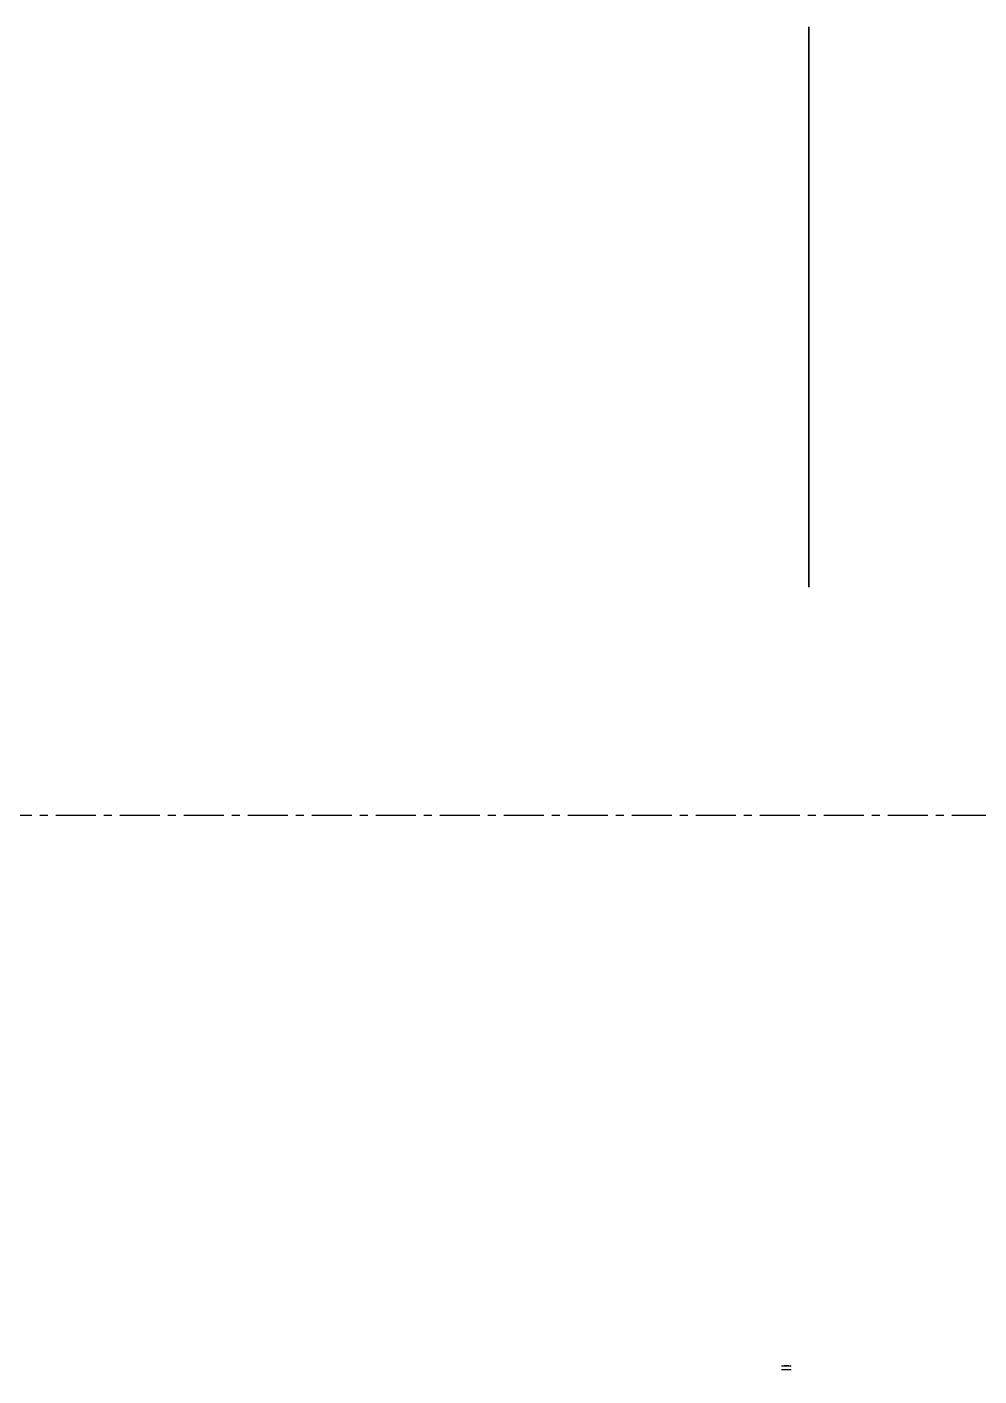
# Model space of a CAD drawing. Extents: x -662 to 7167, y -426 to 2826.
# Drawn here: x 6365.2 to 6662.7, y -426.3 to -4.9 of the extents above; entities that cross this region are included whole.
import ezdxf
from ezdxf.enums import TextEntityAlignment as Align

# ---------------------------------------------------------------- set-up
doc = ezdxf.new("R2010")
doc.units = 0
doc.header["$LTSCALE"] = 10
doc.linetypes.add('G02-1-PRDXXXX-E-MET-01-P01-01$0$CENTER', pattern=[2, 1.25, -0.25, 0.25, -0.25])
doc.layers.add('G02-1-PRDXXXX-E-MEQP-01-P01-01$0$3DTEXT', color=250, linetype='Continuous', plot=False)
for name, color, linetype in [('G02-1-PRDXXXX-E-MEQP-01-P01-01$0$EQ LAMICOID', 9, 'Continuous'), ('G02-1-PRDXXXX-E-MET-01-P01-01$0$CL_CABLE TRAY INST', 200, 'G02-1-PRDXXXX-E-MET-01-P01-01$0$CENTER'), ('G02-1-PRDXXXX-S-MSTR-01-P01-01$0$PLATE', 1, 'Continuous'), ('XREF', 7, 'Continuous')]:
    doc.layers.add(name, color=color, linetype=linetype)
doc.styles.add('G02-1-PRDXXXX-E-MEQP-01-P01-01$0$Standard', font='Franklin%20Gothic%20Medium%20Cond%20Regular.ttf')

# ---------------------------------------------------------------- blocks, each defined once
blk = doc.blocks.new('G02-1-PRDXXXX-S-MSTR-01-P01-01')
at = {"layer": 'G02-1-PRDXXXX-S-MSTR-01-P01-01$0$PLATE', "extrusion": (-1, 4.44089e-16, 1.15946e-31), "elevation": -6609.5}
blk.add_lwpolyline([(129.92, 2891.5), (14.92, 2891.5), (4.92, 2881.5), (4.92, 2766.5), (14.92, 2756.5), (104.92, 2756.5), (161.56, 2802.78, 0.705066), (129.92, 2891.5, 42.005797)], format="xyb", dxfattribs=at)
blk = doc.blocks.new('G02-1-PRDXXXX-E-MEQP-01-P01-01$0$M3-Lamicoid_2x4')
at = {"layer": 'DEFPOINTS', "extrusion": (0, -1, -2.22045e-16)}
for p, q in [((-1.5, 0), (1.5, 0)), ((-1.5, -1.18), (1.5, -1.18)), ((0, 0, 1.5), (0, 0, -1.5)), ((0, -1.18, 1.5), (0, -1.18, -1.5))]:
    blk.add_line(p, q, dxfattribs=at)
at = {"layer": 'DEFPOINTS', "extrusion": (0, -1, 0)}
blk.add_circle((0, 0), 0.75, dxfattribs=at)
at = {"layer": 'DEFPOINTS', "extrusion": (0, -1, -2.22045e-16), "style": 'G02-1-PRDXXXX-E-MEQP-01-P01-01$0$Standard'}
for tag, p in [('T_TAG1', (49.21, -19.26, 1.17)), ('T_TAG2', (49.21, -23.81, 1.18))]:
    blk.add_attdef(tag, text='', height=2.5, dxfattribs=at).set_placement(p, align=Align.BOTTOM_RIGHT)
blk = doc.blocks.new('G02-1-PRDXXXX-E-MEQP-01-P01-01$0$3D_LETR_ARIAL_CAP_R')
for points in [[(0.7083, 0.2723), (0.6565, 0.3436), (0.5949, 0.4085), (0.5187, 0.4555), (0.4166, 0.5592), (0.1329, 0.5592), (0.1329, 0.8899), (0.449, 0.8899), (0.4441, 1.0001), (0, 1.0001), (0, 0), (0.1329, 0), (0.1329, 0.4441), (0.2869, 0.4441), (0.3598, 0.4393), (0.4247, 0.4101), (0.4879, 0.3469), (0.5268, 0.2934), (0.5835, 0.2091), (0.7148, 0), (0.8818, 0)], [(0.5138, 0.5673), (0.4166, 0.5592), (0.5187, 0.4555), (0.5868, 0.4684), (0.6694, 0.5009), (0.7332, 0.551), (0.7861, 0.6403), (0.7991, 0.7278), (0.791, 0.7975), (0.7586, 0.8785), (0.7197, 0.9272), (0.6467, 0.9742), (0.5479, 0.9952), (0.4441, 1.0001), (0.449, 0.8899), (0.5446, 0.8785), (0.6127, 0.8445), (0.6495, 0.7887), (0.663, 0.7213), (0.637, 0.6386), (0.5852, 0.5925)]]:
    blk.add_hatch(color=0).paths.add_polyline_path(points)
blk = doc.blocks.new('G02-1-PRDXXXX-E-MEQP-01-P01-01$0$3D_LETR_ARIAL_CAP_I')
blk.add_hatch(color=0).paths.add_polyline_path([(0, 0), (0.136, 0), (0.136, 1.0001), (0, 1.0001)])
blk = doc.blocks.new('G02-1-PRDXXXX-E-MEQP-01-P01-01$0$3D_LETR_ARIAL_CAP_O')
for points in [[(0.1817, 0.0519), (0.2595, 0.0146), (0.3438, -0.0081), (0.4346, -0.0162), (0.4216, 0.0973), (0.3341, 0.1102), (0.2579, 0.1443), (0.1845, 0.2084), (0.125, 0.3047), (0.1007, 0.389), (0.0926, 0.4863), (0.099, 0.5884), (0.1185, 0.6775), (0.1493, 0.7505), (0.1947, 0.8088), (0.2692, 0.8623), (0.3487, 0.8931), (0.4362, 0.9045), (0.4153, 1.0174), (0.3098, 1.0034), (0.2287, 0.9758), (0.1558, 0.9337), (0.0909, 0.8769), (0.0488, 0.8267), (0.0083, 0.7554), (-0.0209, 0.6759), (-0.0371, 0.5868), (-0.0436, 0.4879), (-0.0371, 0.4069), (-0.0193, 0.3209), (0.0148, 0.2383), (0.0537, 0.1702), (0.112, 0.1054)], [(0.5108, -0.0113), (0.5967, 0.0097), (0.6777, 0.0454), (0.7409, 0.0892), (0.8025, 0.1507), (0.8512, 0.2269), (0.8884, 0.3193), (0.9063, 0.4069), (0.9127, 0.4992), (0.9046, 0.603), (0.8852, 0.6889), (0.8544, 0.7683), (0.8139, 0.8348), (0.7555, 0.8996), (0.6842, 0.9515), (0.6113, 0.9871), (0.5253, 1.0098), (0.4153, 1.0174), (0.4362, 0.9045), (0.5351, 0.8899), (0.6145, 0.8542), (0.6874, 0.7894), (0.7458, 0.6888), (0.7701, 0.5949), (0.7766, 0.4992), (0.7733, 0.4344), (0.7571, 0.3436), (0.7247, 0.2658), (0.6696, 0.1913), (0.6015, 0.1394), (0.5237, 0.107), (0.4216, 0.0973), (0.4346, -0.0162)]]:
    blk.add_hatch(color=0).paths.add_polyline_path(points)
blk = doc.blocks.new('G02-1-PRDXXXX-E-MEQP-01-P01-01$0$3D_LETR_ARIAL_CAP_-')
blk.add_hatch(color=0).paths.add_polyline_path([(-0.0679, 0.2999), (0.3081, 0.2999), (0.3081, 0.4247), (-0.0679, 0.4247)])
blk = doc.blocks.new('G02-1-PRDXXXX-E-MEQP-01-P01-01$0$3D_LETR_ARIAL_CAP_P')
for points in [[(0.1329, 0.5252), (0.1329, 0.8818), (0.4328, 0.8818), (0.3761, 1.0001), (0, 1.0001), (0, 0), (0.1329, 0), (0.1329, 0.4069), (0.389, 0.4069), (0.3906, 0.5252)], [(0.389, 0.4069), (0.4555, 0.4101), (0.5511, 0.4247), (0.6257, 0.4539), (0.6808, 0.496), (0.7181, 0.543), (0.7521, 0.6224), (0.7618, 0.7116), (0.7491, 0.8067), (0.7116, 0.8834), (0.6516, 0.945), (0.5809, 0.9774), (0.4782, 0.9969), (0.3761, 1.0001), (0.4328, 0.8818), (0.5106, 0.8737), (0.5705, 0.8415), (0.6078, 0.7943), (0.6257, 0.7067), (0.6176, 0.6419), (0.5656, 0.5661), (0.4928, 0.5349), (0.3906, 0.5252)]]:
    blk.add_hatch(color=0).paths.add_polyline_path(points)
blk = doc.blocks.new('G02-1-PRDXXXX-E-MEQP-01-P01-01$0$3D_LETR_ARIAL_CAP_0')
for points in [[(0.2876, -0.0152), (0.2727, 0.0843), (0.1965, 0.1037), (0.1433, 0.1519), (0.109, 0.2075), (0.0895, 0.2804), (0.0782, 0.3761), (0.0733, 0.4944), (0.0765, 0.6014), (0.0895, 0.6986), (0.109, 0.7748), (0.1365, 0.8315), (0.19, 0.8818), (0.2727, 0.9029), (0.2727, 1.005), (0.1657, 0.9871), (0.0927, 0.9466), (0.023, 0.8656), (-0.0159, 0.7797), (-0.0386, 0.6873), (-0.0483, 0.5965), (-0.0531, 0.4944), (-0.0499, 0.402), (-0.0386, 0.3031), (-0.0191, 0.2172), (0.0101, 0.1459), (0.0457, 0.0875), (0.1073, 0.0308), (0.1835, -0.0049)], [(0.5598, 0.201), (0.5855, 0.3015), (0.5952, 0.3906), (0.5985, 0.4944), (0.5985, 0.5641), (0.5904, 0.6549), (0.5758, 0.731), (0.5531, 0.804), (0.5224, 0.8668), (0.4729, 0.93), (0.4137, 0.9726), (0.3634, 0.992), (0.2727, 1.005), (0.2727, 0.9029), (0.3505, 0.8834), (0.4153, 0.8218), (0.438, 0.7797), (0.4575, 0.7067), (0.4688, 0.6127), (0.4737, 0.4944), (0.4704, 0.3971), (0.4607, 0.2983), (0.4412, 0.2204), (0.4153, 0.167), (0.3521, 0.1054), (0.2727, 0.0843), (0.2876, -0.0152), (0.3829, 0.0016), (0.4619, 0.0491), (0.5239, 0.1248)]]:
    blk.add_hatch(color=0).paths.add_polyline_path(points)
blk = doc.blocks.new('G02-1-PRDXXXX-E-MEQP-01-P01-01$0$3D_LETR_ARIAL_CAP_1')
blk.add_hatch(color=0).paths.add_polyline_path([(0.0846, 0.6532), (0.2192, 0.7294), (0.284, 0.7829), (0.284, 0), (0.4072, 0), (0.4072, 1.005), (0.3278, 1.005), (0.2856, 0.9401), (0.2192, 0.8704), (0.1203, 0.7975), (0.0393, 0.7537), (0.0393, 0.6354)])
blk = doc.blocks.new('G02-1-PRDXXXX-E-MEQP-01-P01-01$0$3D_TEXT_0110100-E-MEQP-01-P01-01_7')
at = {"color": 0, "xscale": 9, "yscale": 9, "zscale": 2}
for name, p in [('G02-1-PRDXXXX-E-MEQP-01-P01-01$0$3D_LETR_ARIAL_CAP_R', (-23.651, -4.5, 2)), ('G02-1-PRDXXXX-E-MEQP-01-P01-01$0$3D_LETR_ARIAL_CAP_I', (-14.606, -4.5, 2)), ('G02-1-PRDXXXX-E-MEQP-01-P01-01$0$3D_LETR_ARIAL_CAP_O', (-11.402, -4.5, 2)), ('G02-1-PRDXXXX-E-MEQP-01-P01-01$0$3D_LETR_ARIAL_CAP_P', (2.458, -4.5, 2)), ('G02-1-PRDXXXX-E-MEQP-01-P01-01$0$3D_LETR_ARIAL_CAP_0', (10.855, -4.5, 2)), ('G02-1-PRDXXXX-E-MEQP-01-P01-01$0$3D_LETR_ARIAL_CAP_1', (17.803, -4.5, 2)), ('G02-1-PRDXXXX-E-MEQP-01-P01-01$0$3D_LETR_ARIAL_CAP_-', (-1.682, -4.5, 2))]:
    blk.add_blockref(name, p, dxfattribs=at)
blk = doc.blocks.new('G02-1-PRDXXXX-E-MEQP-01-P01-01$0$3D_LETR_ARIAL_CAP_E')
blk.add_hatch(color=0).paths.add_polyline_path([(0.6857, 0.4587), (0.6857, 0.5754), (0.1329, 0.5754), (0.1329, 0.8818), (0.7229, 0.8818), (0.7229, 1.0001), (0, 1.0001), (0, 0), (0.7456, 0), (0.7456, 0.1183), (0.1329, 0.1183), (0.1329, 0.4587)])
blk = doc.blocks.new('G02-1-PRDXXXX-E-MEQP-01-P01-01$0$3D_LETR_ARIAL_CAP_M')
blk.add_hatch(color=0).paths.add_polyline_path([(0.7627, 1.0001), (0.5113, 0.2912), (0.4696, 0.1576), (0.4357, 0.2918), (0.1994, 1.0001), (0, 1.0001), (0, 0), (0.1281, 0), (0.1281, 0.851), (0.4166, 0), (0.5228, 0), (0.8129, 0.838), (0.8129, 0), (0.941, 0), (0.941, 1.0001)])
blk = doc.blocks.new('G02-1-PRDXXXX-E-MEQP-01-P01-01$0$3D_LETR_ARIAL_CAP_T')
blk.add_hatch(color=0).paths.add_polyline_path([(0.3832, 0), (0.3832, 0.8818), (0.7139, 0.8818), (0.7139, 1.0001), (-0.0788, 1.0001), (-0.0788, 0.8818), (0.2503, 0.8818), (0.2503, 0)])
blk = doc.blocks.new('G02-1-PRDXXXX-E-MEQP-01-P01-01$0$3D_LETR_ARIAL_CAP_%%F')
blk.add_hatch(color=0).paths.add_polyline_path([(-0.1119, -0.0162), (-0.013, -0.0162), (0.2771, 1.0179), (0.1782, 1.0179)])
blk = doc.blocks.new('G02-1-PRDXXXX-E-MEQP-01-P01-01$0$3D_LETR_ARIAL_CAP_A')
for points in [[(-0.1138, 0), (0.0272, 0), (0.3384, 0.8948), (0.6707, 0), (0.8215, 0), (0.413, 1.0001), (0.2703, 1.0001)], [(0.5681, 0.3031), (0.5278, 0.4117), (0.1604, 0.4117), (0.1226, 0.3031)]]:
    blk.add_hatch(color=0).paths.add_polyline_path(points)
blk = doc.blocks.new('G02-1-PRDXXXX-E-MEQP-01-P01-01$0$3D_LETR_ARIAL_CAP_N')
blk.add_hatch(color=0).paths.add_polyline_path([(0.785, 1.0001), (0.6613, 1.0001), (0.6613, 0.2156), (0.1362, 1.0001), (0, 1.0001), (0, 0), (0.1281, 0), (0.1281, 0.7861), (0.6516, 0), (0.785, 0)])
blk = doc.blocks.new('G02-1-PRDXXXX-E-MEQP-01-P01-01$0$3D_LETR_ARIAL_CAP_L')
blk.add_hatch(color=0).paths.add_polyline_path([(0.6241, 0.1183), (0.1313, 0.1183), (0.1313, 1.0001), (0, 1.0001), (0, 0), (0.6241, 0)])
blk = doc.blocks.new('G02-1-PRDXXXX-E-MEQP-01-P01-01$0$3D_TEXT_0110100-E-MEQP-01-P01-01_8')
at = {"color": 0, "xscale": 6, "yscale": 6, "zscale": 2}
for name, p in [('G02-1-PRDXXXX-E-MEQP-01-P01-01$0$3D_LETR_ARIAL_CAP_R', (-39.05, -3, 2)), ('G02-1-PRDXXXX-E-MEQP-01-P01-01$0$3D_LETR_ARIAL_CAP_E', (-33.02, -3, 2)), ('G02-1-PRDXXXX-E-MEQP-01-P01-01$0$3D_LETR_ARIAL_CAP_M', (-27.422, -3, 2)), ('G02-1-PRDXXXX-E-MEQP-01-P01-01$0$3D_LETR_ARIAL_CAP_O', (-20.456, -3, 2)), ('G02-1-PRDXXXX-E-MEQP-01-P01-01$0$3D_LETR_ARIAL_CAP_T', (-13.976, -3, 2)), ('G02-1-PRDXXXX-E-MEQP-01-P01-01$0$3D_LETR_ARIAL_CAP_E', (-8.888, -3, 2)), ('G02-1-PRDXXXX-E-MEQP-01-P01-01$0$3D_LETR_ARIAL_CAP_I', (-0.89, -3, 2)), ('G02-1-PRDXXXX-E-MEQP-01-P01-01$0$3D_LETR_ARIAL_CAP_%%F', (1.246, -3, 2)), ('G02-1-PRDXXXX-E-MEQP-01-P01-01$0$3D_LETR_ARIAL_CAP_O', (3.55, -3, 2)), ('G02-1-PRDXXXX-E-MEQP-01-P01-01$0$3D_LETR_ARIAL_CAP_P', (12.43, -3, 2)), ('G02-1-PRDXXXX-E-MEQP-01-P01-01$0$3D_LETR_ARIAL_CAP_A', (18.028, -3, 2)), ('G02-1-PRDXXXX-E-MEQP-01-P01-01$0$3D_LETR_ARIAL_CAP_N', (23.59, -3, 2)), ('G02-1-PRDXXXX-E-MEQP-01-P01-01$0$3D_LETR_ARIAL_CAP_E', (29.62, -3, 2)), ('G02-1-PRDXXXX-E-MEQP-01-P01-01$0$3D_LETR_ARIAL_CAP_L', (35.218, -3, 2))]:
    blk.add_blockref(name, p, dxfattribs=at)

msp = doc.modelspace()

# ---------------------------------------------------------------- linework, layer by layer
at = {"layer": 'G02-1-PRDXXXX-E-MET-01-P01-01$0$CL_CABLE TRAY INST'}
msp.add_line((7166.7, -251.2, 382.19), (6067.7, -251.2, 382.19), dxfattribs=at)

# ---------------------------------------------------------------- block references
at = {"layer": 'G02-1-PRDXXXX-E-MEQP-01-P01-01$0$3DTEXT', "extrusion": (-3.67394e-16, -1, 0)}
for name, p in [('G02-1-PRDXXXX-E-MEQP-01-P01-01$0$3D_TEXT_0110100-E-MEQP-01-P01-01_8', (6602.5, 1675.09, 424.27)), ('G02-1-PRDXXXX-E-MEQP-01-P01-01$0$3D_TEXT_0110100-E-MEQP-01-P01-01_7', (6602.5, 1692.11, 424.27))]:
    msp.add_blockref(name, p, dxfattribs=at)
at = {"layer": 'G02-1-PRDXXXX-E-MEQP-01-P01-01$0$EQ LAMICOID'}
ref = msp.add_blockref('G02-1-PRDXXXX-E-MEQP-01-P01-01$0$M3-Lamicoid_2x4', (6602.5, -423.1, 1683.6), dxfattribs=at)
ref.add_attrib('T_TAG2', '2"H x 4"W', dxfattribs={"layer": 'DEFPOINTS', "extrusion": (-7.34788e-16, -1, -2.22045e-16), "height": 2.5, "style": 'G02-1-PRDXXXX-E-MEQP-01-P01-01$0$Standard'}).set_placement((6651.71, 1659.79, 424.27), align=Align.BOTTOM_RIGHT)
at = {"layer": 'XREF'}
msp.add_blockref('G02-1-PRDXXXX-S-MSTR-01-P01-01', (0, 0), dxfattribs=at)

doc.saveas('drawing.dxf')
